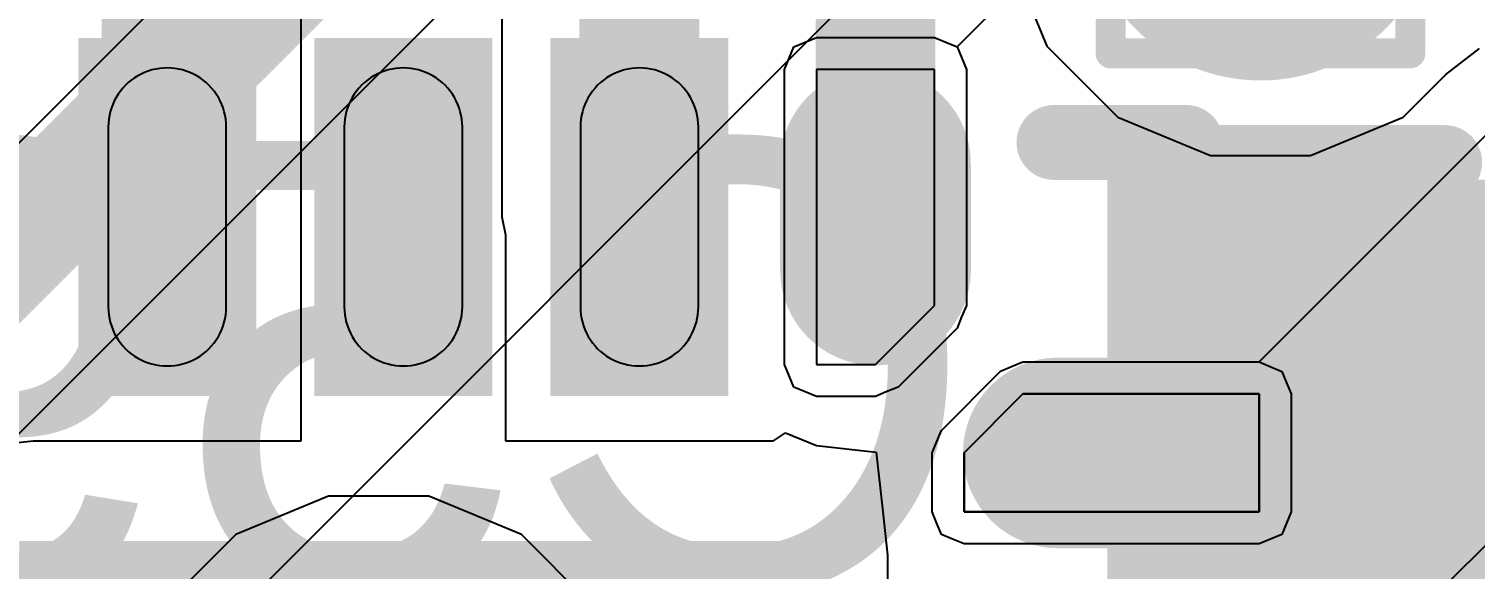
# Model space of a CAD drawing. Header units: inches. Extents: x -6 to 5433, y -4 to 5447.
# Drawn here: x 11.038 to 13.488, y 18.489 to 19.404 of the extents above; entities that cross this region are included whole.
import ezdxf

# ---------------------------------------------------------------- set-up
doc = ezdxf.new("R2010")
doc.units = ezdxf.units.IN
for name, color, linetype in [('Bottom Layer', 5, 'Continuous'), ('Bottom Overlay', 54, 'Continuous'), ('Bottom Paste', 16, 'Continuous'), ('Bottom Solder', 6, 'Continuous'), ('Drill Drawing', 1, 'Continuous'), ('Ground', 16, 'Continuous'), ('Power', 76, 'Continuous'), ('Top Layer', 1, 'Continuous'), ('Top Overlay', 2, 'Continuous'), ('Top Paste', 8, 'Continuous'), ('Top Solder', 216, 'Continuous')]:
    doc.layers.add(name, color=color, linetype=linetype)
doc.styles.add('Arial', font='', dxfattribs={"height": 0.2})
doc.styles.get('Arial').set_extended_font_data('Arial')

# ---------------------------------------------------------------- blocks, each defined once
blk = doc.blocks.new('TL3340AF160QG_33')
at = {"layer": 'Top Solder'}
blk.add_line((0.7722, 1.9528), (-5441.5052, 5436.5959), dxfattribs=at)
blk = doc.blocks.new('WQFN_30_EP_2_5_4_5__43')
at = {"layer": 'Top Layer'}
h = blk.add_hatch(color=1, dxfattribs=at)
edge = h.paths.add_edge_path()
edge.add_arc((-1.2898, -1.8001), 0.06, 90, 270)
edge.add_line((-1.2898, -1.8601), (-1.1099, -1.8601))
edge.add_arc((-1.1099, -1.8001), 0.06, 270, 450)
edge.add_line((-1.1099, -1.7401), (-1.2898, -1.7401))
for points in [[(-0.3001, -1.9474), (-0.3001, -2.4524), (-0.5, -2.4524), (-0.5, -1.9474)], [(0.1, -1.9474), (0.1, -2.4524), (-0.1, -2.4524), (-0.1, -1.9474)], [(0.5, -1.9474), (0.5, -2.4524), (0.3001, -2.4524), (0.3001, -1.9474)]]:
    blk.add_hatch(color=1, dxfattribs=at).paths.add_polyline_path(points)
h = blk.add_hatch(color=1, dxfattribs=at)
edge = h.paths.add_edge_path()
edge.add_arc((-0.8001, -2.1099), 0.06, 0, 180)
edge.add_line((-0.8601, -2.1099), (-0.8601, -2.2899))
edge.add_arc((-0.8001, -2.2899), 0.06, 180, 360)
edge.add_line((-0.7401, -2.2899), (-0.7401, -2.1099))
at = {"layer": 'Top Paste'}
h = blk.add_hatch(color=8, dxfattribs=at)
edge = h.paths.add_edge_path()
edge.add_arc((-1.2898, -1.8001), 0.06, 90, 270)
edge.add_line((-1.2898, -1.8601), (-1.1099, -1.8601))
edge.add_arc((-1.1099, -1.8001), 0.06, 270, 450)
edge.add_line((-1.1099, -1.7401), (-1.2898, -1.7401))
h = blk.add_hatch(color=8, dxfattribs=at)
edge = h.paths.add_edge_path()
edge.add_arc((-0.8001, -2.1099), 0.06, 0, 180)
edge.add_line((-0.8601, -2.1099), (-0.8601, -2.2899))
edge.add_arc((-0.8001, -2.2899), 0.06, 180, 360)
edge.add_line((-0.7401, -2.2899), (-0.7401, -2.1099))
at = {"layer": 'Top Solder'}
for points in [[(0.6508, 1.6508), (0.6508, -1.6508), (-0.6508, -1.6508), (-0.6508, 1.6508)], [(-0.2493, -1.8966), (-0.2493, -2.5032), (-0.5508, -2.5032), (-0.5508, -1.8966)], [(0.1508, -1.8966), (0.1508, -2.5032), (-0.1508, -2.5032), (-0.1508, -1.8966)], [(0.5508, -1.8966), (0.5508, -2.5032), (0.2493, -2.5032), (0.2493, -1.8966)]]:
    blk.add_hatch(color=216, dxfattribs=at).paths.add_polyline_path(points)
h = blk.add_hatch(color=216, dxfattribs=at)
edge = h.paths.add_edge_path()
edge.add_arc((-1.2898, -1.8001), 0.1616, 90, 270)
edge.add_line((-1.2898, -1.9617), (-1.1099, -1.9617))
edge.add_arc((-1.1099, -1.8001), 0.1616, 270, 450)
edge.add_line((-1.1099, -1.6385), (-1.2898, -1.6385))
h = blk.add_hatch(color=216, dxfattribs=at)
edge = h.paths.add_edge_path()
edge.add_arc((-0.8001, -2.1099), 0.1616, 0, 180)
edge.add_line((-0.9617, -2.1099), (-0.9617, -2.2899))
edge.add_arc((-0.8001, -2.2899), 0.1616, 180, 360)
edge.add_line((-0.6385, -2.2899), (-0.6385, -2.1099))
at = {"layer": 'Top Layer'}
for p, q in [((-1.4501, -1.9), (-1.4501, -1.7)), ((-1.4501, -1.7), (-0.9501, -1.7)), ((-0.9501, -1.7), (-0.9501, -1.7002)), ((-0.9501, -1.7002), (-0.9501, -1.8)), ((-0.9501, -1.8), (-1.05, -1.9001)), ((-1.4501, -1.9), (-1.4501, -1.9)), ((-1.05, -1.9001), (-1.4501, -1.9)), ((-0.8, -1.9499), (-0.8999, -2.05)), ((-0.7001, -1.9499), (-0.8, -1.9499)), ((-0.7, -1.9499), (-0.7001, -1.9499)), ((-0.7, -2.45), (-0.7, -1.9499)), ((-0.8999, -2.05), (-0.8999, -2.45)), ((-0.8999, -2.45), (-0.8999, -2.45)), ((-0.8999, -2.45), (-0.7, -2.45))]:
    blk.add_line(p, q, dxfattribs=at)
at = {"layer": 'Top Overlay'}
for points in [[(-1.3262, -2.1025, 0.127, 0.127, 0), (-1.3262, -2.3262, 0.127, 0.127, 0)], [(-1.1025, -2.3262, 0.127, 0.127, 0), (-1.3262, -2.3262, 0.127, 0.127, 0)]]:
    blk.add_lwpolyline(points, format="xyseb", dxfattribs=at)
for points in [[(-1.358, -2.1025, 0.0635, 0.0635, 1), (-1.2945, -2.1025, 0.0635, 0.0635, 1)], [(-1.358, -2.3262, 0.0635, 0.0635, 1), (-1.2945, -2.3262, 0.0635, 0.0635, 1)], [(-1.358, -2.3262, 0.0635, 0.0635, 1), (-1.2945, -2.3262, 0.0635, 0.0635, 1)], [(-1.1343, -2.3262, 0.0635, 0.0635, 1), (-1.0708, -2.3262, 0.0635, 0.0635, 1)]]:
    blk.add_lwpolyline(points, format="xyseb", close=True, dxfattribs=at)
at = {"layer": 'Top Paste'}
for p, q in [((-0.9501, -1.7), (-1.4501, -1.7)), ((-1.4501, -1.7), (-1.4501, -1.9)), ((-0.9501, -1.7002), (-0.9501, -1.7)), ((-0.9501, -1.8), (-0.9501, -1.7002)), ((-1.05, -1.9001), (-0.9501, -1.8)), ((-1.4501, -1.9), (-1.05, -1.9001)), ((-1.05, -1.9001), (-1.05, -1.9001)), ((-0.8, -1.9499), (-0.8999, -2.05)), ((-0.7001, -1.9499), (-0.8, -1.9499)), ((-0.7, -1.9499), (-0.7001, -1.9499)), ((-0.7, -2.45), (-0.7, -1.9499)), ((-0.4443, -1.9577), (-0.4501, -1.9608)), ((-0.4383, -1.955), (-0.4443, -1.9577)), ((-0.4322, -1.9527), (-0.4383, -1.955)), ((-0.4259, -1.9508), (-0.4322, -1.9527)), ((-0.4196, -1.9493), (-0.4259, -1.9508)), ((-0.4131, -1.9483), (-0.4196, -1.9493)), ((-0.4066, -1.9476), (-0.4131, -1.9483)), ((-0.4001, -1.9474), (-0.4066, -1.9476)), ((-0.3935, -1.9476), (-0.4001, -1.9474)), ((-0.387, -1.9483), (-0.3935, -1.9476)), ((-0.3805, -1.9493), (-0.387, -1.9483)), ((-0.3742, -1.9508), (-0.3805, -1.9493)), ((-0.3679, -1.9527), (-0.3742, -1.9508)), ((-0.3618, -1.955), (-0.3679, -1.9527)), ((-0.3558, -1.9577), (-0.3618, -1.955)), ((-0.3501, -1.9608), (-0.3558, -1.9577)), ((-0.0442, -1.9577), (-0.05, -1.9608)), ((-0.0383, -1.955), (-0.0442, -1.9577)), ((-0.0322, -1.9527), (-0.0383, -1.955)), ((-0.0259, -1.9508), (-0.0322, -1.9527)), ((-0.0195, -1.9493), (-0.0259, -1.9508)), ((-0.0131, -1.9483), (-0.0195, -1.9493)), ((-0.0065, -1.9476), (-0.0131, -1.9483)), ((0, -1.9474), (-0.0065, -1.9476)), ((0.0065, -1.9476), (0, -1.9474)), ((0.0131, -1.9483), (0.0065, -1.9476)), ((0.0195, -1.9493), (0.0131, -1.9483)), ((0.0259, -1.9508), (0.0195, -1.9493)), ((0.0322, -1.9527), (0.0259, -1.9508)), ((0.0383, -1.955), (0.0322, -1.9527)), ((0.0442, -1.9577), (0.0383, -1.955)), ((0.05, -1.9608), (0.0442, -1.9577)), ((0.3558, -1.9577), (0.35, -1.9608)), ((0.3618, -1.955), (0.3558, -1.9577)), ((0.3679, -1.9527), (0.3618, -1.955)), ((0.3742, -1.9508), (0.3679, -1.9527)), ((0.3805, -1.9493), (0.3742, -1.9508)), ((0.387, -1.9483), (0.3805, -1.9493)), ((0.3935, -1.9476), (0.387, -1.9483)), ((0.4001, -1.9474), (0.3935, -1.9476)), ((0.4066, -1.9476), (0.4001, -1.9474)), ((0.4131, -1.9483), (0.4066, -1.9476)), ((0.4196, -1.9493), (0.4131, -1.9483)), ((0.4259, -1.9508), (0.4196, -1.9493)), ((0.4322, -1.9527), (0.4259, -1.9508)), ((0.4383, -1.955), (0.4322, -1.9527)), ((0.4443, -1.9577), (0.4383, -1.955)), ((0.45, -1.9608), (0.4443, -1.9577)), ((-0.4752, -1.9815), (-0.4794, -1.9865)), ((-0.4708, -1.9767), (-0.4752, -1.9815)), ((-0.466, -1.9722), (-0.4708, -1.9767)), ((-0.4609, -1.9681), (-0.466, -1.9722)), ((-0.4556, -1.9643), (-0.4609, -1.9681)), ((-0.4501, -1.9608), (-0.4556, -1.9643)), ((-0.3445, -1.9643), (-0.3501, -1.9608)), ((-0.3392, -1.9681), (-0.3445, -1.9643)), ((-0.3341, -1.9722), (-0.3392, -1.9681)), ((-0.3293, -1.9767), (-0.3341, -1.9722)), ((-0.3249, -1.9815), (-0.3293, -1.9767)), ((-0.3207, -1.9865), (-0.3249, -1.9815)), ((-0.0752, -1.9815), (-0.0793, -1.9865)), ((-0.0707, -1.9767), (-0.0752, -1.9815)), ((-0.0659, -1.9722), (-0.0707, -1.9767)), ((-0.0609, -1.9681), (-0.0659, -1.9722)), ((-0.0555, -1.9643), (-0.0609, -1.9681)), ((-0.05, -1.9608), (-0.0555, -1.9643)), ((0.0555, -1.9643), (0.05, -1.9608)), ((0.0609, -1.9681), (0.0555, -1.9643)), ((0.0659, -1.9722), (0.0609, -1.9681)), ((0.0707, -1.9767), (0.0659, -1.9722)), ((0.0752, -1.9815), (0.0707, -1.9767)), ((0.0793, -1.9865), (0.0752, -1.9815)), ((0.3249, -1.9815), (0.3207, -1.9865)), ((0.3293, -1.9767), (0.3249, -1.9815)), ((0.3341, -1.9722), (0.3293, -1.9767)), ((0.3392, -1.9681), (0.3341, -1.9722)), ((0.3445, -1.9643), (0.3392, -1.9681)), ((0.35, -1.9608), (0.3445, -1.9643)), ((0.4556, -1.9643), (0.45, -1.9608)), ((0.4609, -1.9681), (0.4556, -1.9643)), ((0.466, -1.9722), (0.4609, -1.9681)), ((0.4708, -1.9767), (0.466, -1.9722)), ((0.4752, -1.9815), (0.4708, -1.9767)), ((0.4794, -1.9865), (0.4752, -1.9815)), ((-0.4924, -2.0091), (-0.4947, -2.0152)), ((-0.4897, -2.0032), (-0.4924, -2.0091)), ((-0.4867, -1.9974), (-0.4897, -2.0032)), ((-0.4832, -1.9918), (-0.4867, -1.9974)), ((-0.4794, -1.9865), (-0.4832, -1.9918)), ((-0.3169, -1.9918), (-0.3207, -1.9865)), ((-0.3134, -1.9974), (-0.3169, -1.9918)), ((-0.3104, -2.0032), (-0.3134, -1.9974)), ((-0.3077, -2.0091), (-0.3104, -2.0032)), ((-0.3054, -2.0152), (-0.3077, -2.0091)), ((-0.0924, -2.0091), (-0.0947, -2.0152)), ((-0.0897, -2.0032), (-0.0924, -2.0091)), ((-0.0866, -1.9974), (-0.0897, -2.0032)), ((-0.0831, -1.9918), (-0.0866, -1.9974)), ((-0.0793, -1.9865), (-0.0831, -1.9918)), ((0.0831, -1.9918), (0.0793, -1.9865)), ((0.0866, -1.9974), (0.0831, -1.9918)), ((0.0897, -2.0032), (0.0866, -1.9974)), ((0.0924, -2.0091), (0.0897, -2.0032)), ((0.0947, -2.0152), (0.0924, -2.0091)), ((0.3077, -2.0091), (0.3054, -2.0152)), ((0.3104, -2.0032), (0.3077, -2.0091)), ((0.3134, -1.9974), (0.3104, -2.0032)), ((0.3169, -1.9918), (0.3134, -1.9974)), ((0.3207, -1.9865), (0.3169, -1.9918)), ((0.4832, -1.9918), (0.4794, -1.9865)), ((0.4867, -1.9974), (0.4832, -1.9918)), ((0.4897, -2.0032), (0.4867, -1.9974)), ((0.4924, -2.0091), (0.4897, -2.0032)), ((0.4947, -2.0152), (0.4924, -2.0091)), ((-0.4981, -2.0279), (-0.4992, -2.0343)), ((-0.4966, -2.0215), (-0.4981, -2.0279)), ((-0.4947, -2.0152), (-0.4966, -2.0215)), ((-0.3035, -2.0215), (-0.3054, -2.0152)), ((-0.302, -2.0279), (-0.3035, -2.0215)), ((-0.3009, -2.0343), (-0.302, -2.0279)), ((-0.0981, -2.0279), (-0.0991, -2.0343)), ((-0.0966, -2.0215), (-0.0981, -2.0279)), ((-0.0947, -2.0152), (-0.0966, -2.0215)), ((0.0966, -2.0215), (0.0947, -2.0152)), ((0.0981, -2.0279), (0.0966, -2.0215)), ((0.0991, -2.0343), (0.0981, -2.0279)), ((0.302, -2.0279), (0.3009, -2.0343)), ((0.3035, -2.0215), (0.302, -2.0279)), ((0.3054, -2.0152), (0.3035, -2.0215)), ((0.4966, -2.0215), (0.4947, -2.0152)), ((0.4981, -2.0279), (0.4966, -2.0215)), ((0.4992, -2.0343), (0.4981, -2.0279)), ((-0.8999, -2.05), (-0.8999, -2.45)), ((-0.4998, -2.0409), (-0.5, -2.0474)), ((-0.5, -2.0474), (-0.5, -2.3524)), ((-0.4992, -2.0343), (-0.4998, -2.0409)), ((-0.3003, -2.0409), (-0.3009, -2.0343)), ((-0.3001, -2.0474), (-0.3003, -2.0409)), ((-0.3001, -2.3524), (-0.3001, -2.0474)), ((-0.0998, -2.0409), (-0.1, -2.0474)), ((-0.1, -2.0474), (-0.1, -2.3524)), ((-0.0991, -2.0343), (-0.0998, -2.0409)), ((0.0998, -2.0409), (0.0991, -2.0343)), ((0.0998, -2.0409), (0.0998, -2.0409)), ((0.1, -2.0474), (0.0998, -2.0409)), ((0.1, -2.3524), (0.1, -2.0474)), ((0.3003, -2.0409), (0.3001, -2.0474)), ((0.3001, -2.0474), (0.3001, -2.3524)), ((0.3009, -2.0343), (0.3003, -2.0409)), ((0.4998, -2.0409), (0.4992, -2.0343)), ((0.4998, -2.0409), (0.4998, -2.0409)), ((0.5, -2.0474), (0.4998, -2.0409)), ((0.5, -2.3524), (0.5, -2.0474)), ((-0.5, -2.3524), (-0.4998, -2.3589)), ((-0.4998, -2.3589), (-0.4992, -2.3655)), ((-0.4992, -2.3655), (-0.4981, -2.3719)), ((-0.4981, -2.3719), (-0.4966, -2.3783)), ((-0.3035, -2.3783), (-0.302, -2.3719)), ((-0.302, -2.3719), (-0.3009, -2.3655)), ((-0.3009, -2.3655), (-0.3003, -2.3589)), ((-0.3009, -2.3655), (-0.3009, -2.3655)), ((-0.3003, -2.3589), (-0.3001, -2.3524)), ((-0.1, -2.3524), (-0.0998, -2.3589)), ((-0.0998, -2.3589), (-0.0991, -2.3655)), ((-0.0991, -2.3655), (-0.0981, -2.3719)), ((-0.0981, -2.3719), (-0.0966, -2.3783)), ((0.0966, -2.3783), (0.0981, -2.3719)), ((0.0981, -2.3719), (0.0991, -2.3655)), ((0.0991, -2.3655), (0.0998, -2.3589)), ((0.0998, -2.3589), (0.1, -2.3524)), ((0.3001, -2.3524), (0.3003, -2.3589)), ((0.3003, -2.3589), (0.3009, -2.3655)), ((0.3009, -2.3655), (0.302, -2.3719)), ((0.302, -2.3719), (0.3035, -2.3783)), ((0.4966, -2.3783), (0.4981, -2.3719)), ((0.4981, -2.3719), (0.4992, -2.3655)), ((0.4992, -2.3655), (0.4998, -2.3589)), ((0.4998, -2.3589), (0.5, -2.3524)), ((-0.4966, -2.3783), (-0.4947, -2.3846)), ((-0.4947, -2.3846), (-0.4924, -2.3907)), ((-0.4924, -2.3907), (-0.4897, -2.3966)), ((-0.4897, -2.3966), (-0.4867, -2.4024)), ((-0.3134, -2.4024), (-0.3104, -2.3966)), ((-0.3104, -2.3966), (-0.3077, -2.3907)), ((-0.3077, -2.3907), (-0.3054, -2.3846)), ((-0.3054, -2.3846), (-0.3035, -2.3783)), ((-0.0966, -2.3783), (-0.0947, -2.3846)), ((-0.0947, -2.3846), (-0.0924, -2.3907)), ((-0.0924, -2.3907), (-0.0897, -2.3966)), ((-0.0897, -2.3966), (-0.0866, -2.4024)), ((0.0866, -2.4024), (0.0897, -2.3966)), ((0.0897, -2.3966), (0.0924, -2.3907)), ((0.0924, -2.3907), (0.0947, -2.3846)), ((0.0947, -2.3846), (0.0966, -2.3783)), ((0.3035, -2.3783), (0.3054, -2.3846)), ((0.3054, -2.3846), (0.3077, -2.3907)), ((0.3077, -2.3907), (0.3104, -2.3966)), ((0.3104, -2.3966), (0.3134, -2.4024)), ((0.4867, -2.4024), (0.4897, -2.3966)), ((0.4897, -2.3966), (0.4924, -2.3907)), ((0.4924, -2.3907), (0.4947, -2.3846)), ((0.4947, -2.3846), (0.4966, -2.3783)), ((-0.4867, -2.4024), (-0.4832, -2.4079)), ((-0.4832, -2.4079), (-0.4794, -2.4133)), ((-0.4794, -2.4133), (-0.4752, -2.4183)), ((-0.4752, -2.4183), (-0.4708, -2.4231)), ((-0.4708, -2.4231), (-0.466, -2.4276)), ((-0.3341, -2.4276), (-0.3293, -2.4231)), ((-0.3293, -2.4231), (-0.3249, -2.4183)), ((-0.3249, -2.4183), (-0.3207, -2.4133)), ((-0.3207, -2.4133), (-0.3169, -2.4079)), ((-0.3169, -2.4079), (-0.3134, -2.4024)), ((-0.0866, -2.4024), (-0.0831, -2.4079)), ((-0.0831, -2.4079), (-0.0793, -2.4133)), ((-0.0793, -2.4133), (-0.0752, -2.4183)), ((-0.0752, -2.4183), (-0.0707, -2.4231)), ((-0.0707, -2.4231), (-0.0659, -2.4276)), ((0.0659, -2.4276), (0.0707, -2.4231)), ((0.0707, -2.4231), (0.0752, -2.4183)), ((0.0752, -2.4183), (0.0793, -2.4133)), ((0.0793, -2.4133), (0.0831, -2.4079)), ((0.0831, -2.4079), (0.0866, -2.4024)), ((0.3134, -2.4024), (0.3169, -2.4079)), ((0.3169, -2.4079), (0.3207, -2.4133)), ((0.3207, -2.4133), (0.3249, -2.4183)), ((0.3249, -2.4183), (0.3293, -2.4231)), ((0.3293, -2.4231), (0.3341, -2.4276)), ((0.466, -2.4276), (0.4708, -2.4231)), ((0.4708, -2.4231), (0.4752, -2.4183)), ((0.4752, -2.4183), (0.4794, -2.4133)), ((0.4794, -2.4133), (0.4832, -2.4079)), ((0.4832, -2.4079), (0.4867, -2.4024)), ((-0.8999, -2.45), (-0.8999, -2.45)), ((-0.8999, -2.45), (-0.7, -2.45)), ((-0.466, -2.4276), (-0.4609, -2.4317)), ((-0.4609, -2.4317), (-0.4556, -2.4355)), ((-0.4556, -2.4355), (-0.45, -2.439)), ((-0.45, -2.439), (-0.4443, -2.4421)), ((-0.4443, -2.4421), (-0.4383, -2.4448)), ((-0.4383, -2.4448), (-0.4322, -2.4471)), ((-0.4322, -2.4471), (-0.4259, -2.449)), ((-0.4259, -2.449), (-0.4196, -2.4505)), ((-0.3805, -2.4505), (-0.3742, -2.449)), ((-0.3742, -2.449), (-0.3679, -2.4471)), ((-0.3679, -2.4471), (-0.3618, -2.4448)), ((-0.3618, -2.4448), (-0.3558, -2.4421)), ((-0.3558, -2.4421), (-0.35, -2.439)), ((-0.35, -2.439), (-0.3445, -2.4355)), ((-0.3445, -2.4355), (-0.3392, -2.4317)), ((-0.3392, -2.4317), (-0.3341, -2.4276)), ((-0.0659, -2.4276), (-0.0609, -2.4317)), ((-0.0609, -2.4317), (-0.0555, -2.4355)), ((-0.0555, -2.4355), (-0.05, -2.439)), ((-0.05, -2.439), (-0.0442, -2.4421)), ((-0.0442, -2.4421), (-0.0383, -2.4448)), ((-0.0383, -2.4448), (-0.0322, -2.4471)), ((-0.0322, -2.4471), (-0.0259, -2.449)), ((-0.0259, -2.449), (-0.0195, -2.4505)), ((0.0195, -2.4505), (0.0259, -2.449)), ((0.0259, -2.449), (0.0322, -2.4471)), ((0.0322, -2.4471), (0.0383, -2.4448)), ((0.0383, -2.4448), (0.0442, -2.4421)), ((0.0442, -2.4421), (0.05, -2.439)), ((0.05, -2.439), (0.0555, -2.4355)), ((0.0555, -2.4355), (0.0609, -2.4317)), ((0.0609, -2.4317), (0.0659, -2.4276)), ((0.3341, -2.4276), (0.3392, -2.4317)), ((0.3392, -2.4317), (0.3445, -2.4355)), ((0.3445, -2.4355), (0.3501, -2.439)), ((0.3501, -2.439), (0.3558, -2.4421)), ((0.3558, -2.4421), (0.3618, -2.4448)), ((0.3618, -2.4448), (0.3679, -2.4471)), ((0.3679, -2.4471), (0.3742, -2.449)), ((0.3742, -2.449), (0.3805, -2.4505)), ((0.4196, -2.4505), (0.4259, -2.449)), ((0.4259, -2.449), (0.4322, -2.4471)), ((0.4322, -2.4471), (0.4383, -2.4448)), ((0.4383, -2.4448), (0.4443, -2.4421)), ((0.4443, -2.4421), (0.4501, -2.439)), ((0.4501, -2.439), (0.4556, -2.4355)), ((0.4556, -2.4355), (0.4609, -2.4317)), ((0.4609, -2.4317), (0.466, -2.4276)), ((-0.4196, -2.4505), (-0.4131, -2.4515)), ((-0.4131, -2.4515), (-0.4066, -2.4522)), ((-0.4066, -2.4522), (-0.4001, -2.4524)), ((-0.4001, -2.4524), (-0.3935, -2.4522)), ((-0.3935, -2.4522), (-0.387, -2.4515)), ((-0.387, -2.4515), (-0.3805, -2.4505)), ((-0.0195, -2.4505), (-0.0131, -2.4515)), ((-0.0131, -2.4515), (-0.0065, -2.4522)), ((-0.0065, -2.4522), (0, -2.4524)), ((0, -2.4524), (0.0065, -2.4522)), ((0.0065, -2.4522), (0.0131, -2.4515)), ((0.0131, -2.4515), (0.0195, -2.4505)), ((0.3805, -2.4505), (0.387, -2.4515)), ((0.387, -2.4515), (0.3935, -2.4522)), ((0.3935, -2.4522), (0.4001, -2.4524)), ((0.4001, -2.4524), (0.4066, -2.4522)), ((0.4066, -2.4522), (0.4131, -2.4515)), ((0.4131, -2.4515), (0.4196, -2.4505))]:
    blk.add_line(p, q, dxfattribs=at)
at = {"layer": 'Top Solder'}
for p, q in [((1.4499, 1.6459), (-5421.1797, -5430.6074)), ((-1.5042, -1.7), (-1.4883, -1.6617)), ((-1.4883, -1.6617), (-1.4501, -1.6458)), ((-1.4501, -1.6458), (-0.9501, -1.6459)), ((-0.9501, -1.6459), (-0.9304, -1.6541)), ((-0.9304, -1.6541), (-0.9119, -1.6618)), ((-0.9119, -1.6618), (-0.9119, -1.6618)), ((-0.9119, -1.6618), (-0.9119, -1.6618)), ((-0.9119, -1.6618), (-0.9042, -1.6804)), ((-0.9042, -1.6804), (-0.896, -1.7)), ((-1.5042, -1.9), (-1.5042, -1.7)), ((-0.896, -1.7), (-0.896, -1.7002)), ((-0.896, -1.7002), (-0.896, -1.7999)), ((-0.896, -1.8), (-0.904, -1.8194)), ((-0.896, -1.7999), (-0.896, -1.7999)), ((-0.896, -1.7999), (-0.896, -1.7999)), ((-0.896, -1.7999), (-0.896, -1.8)), ((-0.904, -1.8194), (-0.9118, -1.8382)), ((-0.9118, -1.8382), (-1.0117, -1.9384)), ((-1.4965, -1.9186), (-1.5042, -1.9)), ((-1.5042, -1.9), (-1.5042, -1.9)), ((-1.5042, -1.9), (-1.5042, -1.9)), ((-1.5042, -1.9), (-1.5042, -1.9)), ((-1.5042, -1.9), (-1.5042, -1.9)), ((-1.5042, -1.9), (-1.5042, -1.9)), ((-0.8383, -1.9117), (-0.8184, -1.9034)), ((-0.8184, -1.9034), (-0.8001, -1.8958)), ((-0.8001, -1.8958), (-0.8001, -1.8958)), ((-0.8001, -1.8958), (-0.8, -1.8958)), ((-0.8, -1.8958), (-0.7, -1.8958)), ((-0.7, -1.8958), (-0.6617, -1.9117)), ((-1.4884, -1.9383), (-1.4965, -1.9186)), ((-0.9382, -2.0117), (-0.8384, -1.9117)), ((-0.8384, -1.9117), (-0.8383, -1.9117)), ((-0.8383, -1.9117), (-0.8383, -1.9117)), ((-0.6617, -1.9117), (-0.6459, -1.9499)), ((1.0303, -1.946), (-5421.1797, -5430.6074)), ((-1.4501, -1.9542), (-5421.1797, -5430.6074)), ((-1.4698, -1.946), (-1.4884, -1.9383)), ((-1.4884, -1.9383), (-1.4884, -1.9383)), ((-1.4884, -1.9383), (-1.4884, -1.9383)), ((-1.4884, -1.9383), (-1.4884, -1.9383)), ((-1.4884, -1.9383), (-1.4884, -1.9383)), ((-1.466, -1.9476), (-1.4698, -1.946)), ((-1.4501, -1.9542), (-1.466, -1.9476)), ((-1.05, -1.9543), (-1.4501, -1.9542)), ((-1.0499, -1.9543), (-1.05, -1.9542)), ((-1.05, -1.9542), (-1.05, -1.9543)), ((-1.0308, -1.9463), (-1.0499, -1.9543)), ((-1.0117, -1.9384), (-1.0308, -1.9463)), ((-1.0117, -1.9384), (-1.0117, -1.9384)), ((-1.0117, -1.9384), (-1.0117, -1.9384)), ((-0.6459, -1.9499), (-0.6459, -2.45)), ((-0.9541, -2.05), (-0.946, -2.0306)), ((-0.946, -2.0306), (-0.9382, -2.0117)), ((-0.9541, -2.45), (-0.9541, -2.05)), ((-0.9382, -2.4882), (-0.9541, -2.45)), ((-0.6459, -2.45), (-0.6617, -2.4882)), ((-0.9382, -2.4882), (-5421.1797, -5430.6074)), ((-0.8999, -2.5041), (-0.9382, -2.4882)), ((-0.6617, -2.4882), (-0.7, -2.5041)), ((-0.7, -2.5041), (-0.8999, -2.5041))]:
    blk.add_line(p, q, dxfattribs=at)
blk = doc.blocks.new('____0402_B_176')
at = {"layer": 'Bottom Layer'}
for points in [[(-0.2413, 0.3175), (-0.2413, -0.3175), (-0.6985, -0.3175), (-0.6985, 0.3175)], [(0.6985, 0.3175), (0.6985, -0.3175), (0.2413, -0.3175), (0.2413, 0.3175)]]:
    blk.add_hatch(color=5, dxfattribs=at).paths.add_polyline_path(points)
at = {"layer": 'Bottom Paste'}
for points in [[(-0.2413, 0.3175), (-0.2413, -0.3175), (-0.6985, -0.3175), (-0.6985, 0.3175)], [(0.6985, 0.3175), (0.6985, -0.3175), (0.2413, -0.3175), (0.2413, 0.3175)]]:
    blk.add_hatch(color=16, dxfattribs=at).paths.add_polyline_path(points)
at = {"layer": 'Bottom Solder'}
for points in [[(-0.1813, 0.3775), (-0.1813, -0.3775), (-0.7585, -0.3775), (-0.7585, 0.3775)], [(0.7585, 0.3775), (0.7585, -0.3775), (0.1813, -0.3775), (0.1813, 0.3775)]]:
    blk.add_hatch(color=6, dxfattribs=at).paths.add_polyline_path(points)
at = {"layer": 'Bottom Overlay'}
for points in [[(-0.7874, -0.4064, 0.127, 0.127, 0), (-0.7874, 0.4064, 0.127, 0.127, 0)], [(-0.7874, 0.4064, 0.127, 0.127, 0), (-0.2794, 0.4064, 0.127, 0.127, 0)], [(0.2794, 0.4064, 0.127, 0.127, 0), (0.7874, 0.4064, 0.127, 0.127, 0)], [(0.7874, -0.4064, 0.127, 0.127, 0), (0.7874, 0.4064, 0.127, 0.127, 0)], [(-0.7874, -0.4064, 0.127, 0.127, 0), (-0.2794, -0.4064, 0.127, 0.127, 0)], [(0.2794, -0.4064, 0.127, 0.127, 0), (0.7874, -0.4064, 0.127, 0.127, 0)]]:
    blk.add_lwpolyline(points, format="xyseb", dxfattribs=at)
for points in [[(-0.8191, 0.4064, 0.0635, 0.0635, 1), (-0.7556, 0.4064, 0.0635, 0.0635, 1)], [(-0.8191, 0.4064, 0.0635, 0.0635, 1), (-0.7556, 0.4064, 0.0635, 0.0635, 1)], [(-0.3111, 0.4064, 0.0635, 0.0635, 1), (-0.2477, 0.4064, 0.0635, 0.0635, 1)], [(0.2477, 0.4064, 0.0635, 0.0635, 1), (0.3111, 0.4064, 0.0635, 0.0635, 1)], [(0.7556, 0.4064, 0.0635, 0.0635, 1), (0.8191, 0.4064, 0.0635, 0.0635, 1)], [(0.7556, 0.4064, 0.0635, 0.0635, 1), (0.8191, 0.4064, 0.0635, 0.0635, 1)], [(-0.8191, -0.4064, 0.0635, 0.0635, 1), (-0.7556, -0.4064, 0.0635, 0.0635, 1)], [(-0.8191, -0.4064, 0.0635, 0.0635, 1), (-0.7556, -0.4064, 0.0635, 0.0635, 1)], [(-0.3111, -0.4064, 0.0635, 0.0635, 1), (-0.2477, -0.4064, 0.0635, 0.0635, 1)], [(0.2477, -0.4064, 0.0635, 0.0635, 1), (0.3111, -0.4064, 0.0635, 0.0635, 1)], [(0.7556, -0.4064, 0.0635, 0.0635, 1), (0.8191, -0.4064, 0.0635, 0.0635, 1)], [(0.7556, -0.4064, 0.0635, 0.0635, 1), (0.8191, -0.4064, 0.0635, 0.0635, 1)]]:
    blk.add_lwpolyline(points, format="xyseb", close=True, dxfattribs=at)

msp = doc.modelspace()

# ---------------------------------------------------------------- hatches: boundary and pattern name
at = {"layer": 'Bottom Layer'}
h = msp.add_hatch(color=5, dxfattribs=at)
edge = h.paths.add_edge_path()
edge.add_arc((13.1248, 19.6169), 0.3, 0, 360)
at = {"layer": 'Ground'}
h = msp.add_hatch(color=16, dxfattribs=at)
edge = h.paths.add_edge_path()
edge.add_arc((13.1248, 19.6169), 0.3, 0, 360)
at = {"layer": 'Power'}
h = msp.add_hatch(color=76, dxfattribs=at)
edge = h.paths.add_edge_path()
edge.add_arc((13.1248, 19.6169), 0.3, 0, 360)
at = {"layer": 'Top Layer'}
h = msp.add_hatch(color=1, dxfattribs=at)
edge = h.paths.add_edge_path()
edge.add_arc((13.1248, 19.6169), 0.3, 0, 360)

# ---------------------------------------------------------------- linework, layer by layer
at = {"layer": 'Bottom Layer'}
for p, q in [((10.844, 18.5416), (11.9787, 19.6764)), ((12.6978, 19.5319), (12.7628, 19.375)), ((12.7628, 19.375), (12.8829, 19.2549)), ((13.4387, 19.3269), (13.4959, 19.3713)), ((13.3667, 19.2549), (13.4387, 19.3269)), ((12.8829, 19.2549), (13.0399, 19.1899)), ((13.2097, 19.1899), (13.3667, 19.2549)), ((13.0399, 19.1899), (13.2097, 19.1899))]:
    msp.add_line(p, q, dxfattribs=at)
msp.add_lwpolyline([(10.6109, 18.6382, 0.2032, 0.2032, 0), (12.0725, 20.0997, 0.2032, 0.2032, 0)], format="xyseb", dxfattribs=at)
at = {"layer": 'Drill Drawing'}
for points in [[(12.8708, 19.3629, 0.0508, 0.0508, 0), (12.8708, 19.8709, 0.0508, 0.0508, 0)], [(13.3788, 19.3629, 0.0508, 0.0508, 0), (13.3788, 19.8709, 0.0508, 0.0508, 0)], [(12.8708, 19.3629, 0.0508, 0.0508, 0), (13.3788, 19.3629, 0.0508, 0.0508, 0)]]:
    msp.add_lwpolyline(points, format="xyseb", dxfattribs=at)
for points in [[(12.8581, 19.3629, 0.0254, 0.0254, 1), (12.8835, 19.3629, 0.0254, 0.0254, 1)], [(12.8581, 19.3629, 0.0254, 0.0254, 1), (12.8835, 19.3629, 0.0254, 0.0254, 1)], [(13.3661, 19.3629, 0.0254, 0.0254, 1), (13.3915, 19.3629, 0.0254, 0.0254, 1)], [(13.3661, 19.3629, 0.0254, 0.0254, 1), (13.3915, 19.3629, 0.0254, 0.0254, 1)]]:
    msp.add_lwpolyline(points, format="xyseb", close=True, dxfattribs=at)
at = {"layer": 'Ground'}
for p, q in [((12.6978, 19.5319), (12.7628, 19.375)), ((12.7628, 19.375), (12.8829, 19.2549)), ((13.4387, 19.3269), (13.4959, 19.3713)), ((13.3667, 19.2549), (13.4387, 19.3269)), ((12.8829, 19.2549), (13.0399, 19.1899)), ((13.2097, 19.1899), (13.3667, 19.2549)), ((13.0399, 19.1899), (13.2097, 19.1899))]:
    msp.add_line(p, q, dxfattribs=at)
at = {"layer": 'Power'}
for p, q in [((12.6978, 19.5319), (12.7628, 19.375)), ((12.7628, 19.375), (12.8829, 19.2549)), ((13.4387, 19.3269), (13.4959, 19.3713)), ((13.3667, 19.2549), (13.4387, 19.3269)), ((12.8829, 19.2549), (13.0399, 19.1899)), ((13.2097, 19.1899), (13.3667, 19.2549)), ((13.0399, 19.1899), (13.2097, 19.1899)), ((11.5456, 18.6126), (11.3887, 18.5476)), ((11.7155, 18.6126), (11.5456, 18.6126)), ((11.8724, 18.5476), (11.7155, 18.6126)), ((11.3887, 18.5476), (11.2685, 18.4275)), ((11.9925, 18.4275), (11.8724, 18.5476))]:
    msp.add_line(p, q, dxfattribs=at)
at = {"layer": 'Top Layer'}
for p, q in [((11.8394, 19.7341), (11.8394, 19.0856)), ((11.4994, 18.7061), (11.4994, 19.4338)), ((11.8394, 19.0856), (11.8455, 19.0551)), ((11.8455, 19.0551), (11.8455, 18.7061)), ((10.9724, 18.6983), (11.0454, 18.7061)), ((11.0454, 18.7061), (11.0454, 18.7061)), ((11.0454, 18.7061), (11.4994, 18.7061)), ((11.8455, 18.7061), (12.2995, 18.7061)), ((12.2995, 18.7061), (12.3201, 18.7199)), ((12.2995, 18.7061), (12.2995, 18.7061)), ((12.3201, 18.7199), (12.3724, 18.6982)), ((12.3724, 18.6982), (12.4737, 18.6868)), ((12.4737, 18.6868), (12.4851, 18.5858)), ((12.4851, 18.5858), (12.4928, 18.5128)), ((12.4928, 18.5128), (12.4928, 18.5128)), ((12.4928, 18.5128), (12.4928, 17.6587))]:
    msp.add_line(p, q, dxfattribs=at)
for points in [[(12.0725, 19.0856, 0.2032, 0.2032, 0), (12.0725, 20.0997, 0.2032, 0.2032, 0)], [(12.4725, 19.4669, 0.2032, 0.2032, 0), (12.6224, 19.6169, 0.2032, 0.2032, 0)], [(11.2374, 19.0856, 0.1524, 0.1524, 0), (11.2374, 19.6169, 0.1524, 0.1524, 0)], [(12.4725, 19.0856, 0.2032, 0.2032, 0), (12.4725, 19.4669, 0.2032, 0.2032, 0)], [(11.2374, 19.0856, 0.1524, 0.1524, 0), (11.2724, 19.0856, 0.1524, 0.1524, 0)], [(12.8723, 18.6858, 0.2032, 0.2032, 0), (12.8818, 18.6763, 0.2032, 0.2032, 0)], [(12.8818, 18.6763, 0.2032, 0.2032, 0), (13.8369, 18.6763, 0.2032, 0.2032, 0)]]:
    msp.add_lwpolyline(points, format="xyseb", dxfattribs=at)
for points in [[(12.4217, 19.4669, 0.1016, 0.1016, 1), (12.5233, 19.4669, 0.1016, 0.1016, 1)], [(12.4217, 19.4669, 0.1016, 0.1016, 1), (12.5233, 19.4669, 0.1016, 0.1016, 1)], [(12.0217, 19.0856, 0.1016, 0.1016, 1), (12.1233, 19.0856, 0.1016, 0.1016, 1)], [(12.4217, 19.0856, 0.1016, 0.1016, 1), (12.5233, 19.0856, 0.1016, 0.1016, 1)], [(11.1993, 19.0856, 0.0762, 0.0762, 1), (11.2755, 19.0856, 0.0762, 0.0762, 1)], [(11.1993, 19.0856, 0.0762, 0.0762, 1), (11.2755, 19.0856, 0.0762, 0.0762, 1)], [(11.2343, 19.0856, 0.0762, 0.0762, 1), (11.3105, 19.0856, 0.0762, 0.0762, 1)], [(12.8215, 18.6858, 0.1016, 0.1016, 1), (12.9231, 18.6858, 0.1016, 0.1016, 1)], [(12.831, 18.6763, 0.1016, 0.1016, 1), (12.9326, 18.6763, 0.1016, 0.1016, 1)], [(12.831, 18.6763, 0.1016, 0.1016, 1), (12.9326, 18.6763, 0.1016, 0.1016, 1)]]:
    msp.add_lwpolyline(points, format="xyseb", close=True, dxfattribs=at)

# ---------------------------------------------------------------- block references
for name, p, rotation in [('TL3340AF160QG_33', (-3.7438, 5.9879), 270), ('WQFN_30_EP_2_5_4_5__43', (11.6724, 16.8857), 180)]:
    msp.add_blockref(name, p, dxfattribs=dict(rotation=rotation))
msp.add_blockref('____0402_B_176', (13.7163, 18.7715))

# ---------------------------------------------------------------- texts
at = {"layer": 'Bottom Overlay', "style": 'Arial', "text_generation_flag": 2}
msp.add_text('C59', height=0.762, dxfattribs=at).set_placement((12.6483, 18.4522))

doc.saveas('drawing.dxf')
